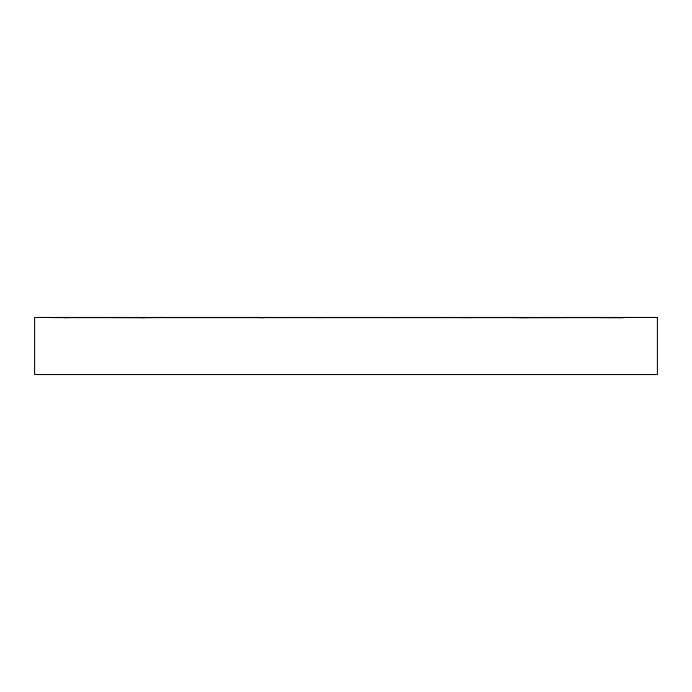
<?xml version="1.0" encoding="UTF-8"?>
<svg xmlns="http://www.w3.org/2000/svg" width="692" height="692" viewBox="0 0 692 692"><rect width="100%" height="100%" fill="white"/><g stroke="black" fill="none" stroke-linecap="round" stroke-linejoin="round"><path stroke-width="1.04" d="M606.028 317.55L600.284 317.542M145.363 317.611L140.632 317.611L163.156 317.464M261.169 317.611L264.448 317.576L249.838 317.464M619.608 317.611L624.997 317.464M135.943 317.611L136.462 317.567M596.227 317.542L594.999 317.542M63.768 317.611L67.003 317.464M275.26 317.567L274.404 317.567M444.428 317.542L442.768 317.542M77.703 317.542L79.814 317.542M279.369 317.611L280.494 317.567M111.576 317.542L140.891 317.576M519.381 317.611L565.719 317.542M133.046 317.567L131.099 317.559M466.546 317.464L461.201 317.542L471.416 317.611M286.419 317.559L284.023 317.559M537.355 317.559L534.596 317.567M315.898 317.542L324.228 317.542M388.74 317.542L398.791 317.542M50.793 317.611L624.34 317.611M604.557 317.542L620.888 317.611M507.893 317.464L527.114 317.611M608.943 317.55L610.387 317.611L609.756 317.55M64.659 317.516L63.552 317.464L67.79 317.611L64.659 317.516M657.4 317.464L34.6 317.464L34.6 374.536L657.4 374.536L657.4 317.464"/></g></svg>
